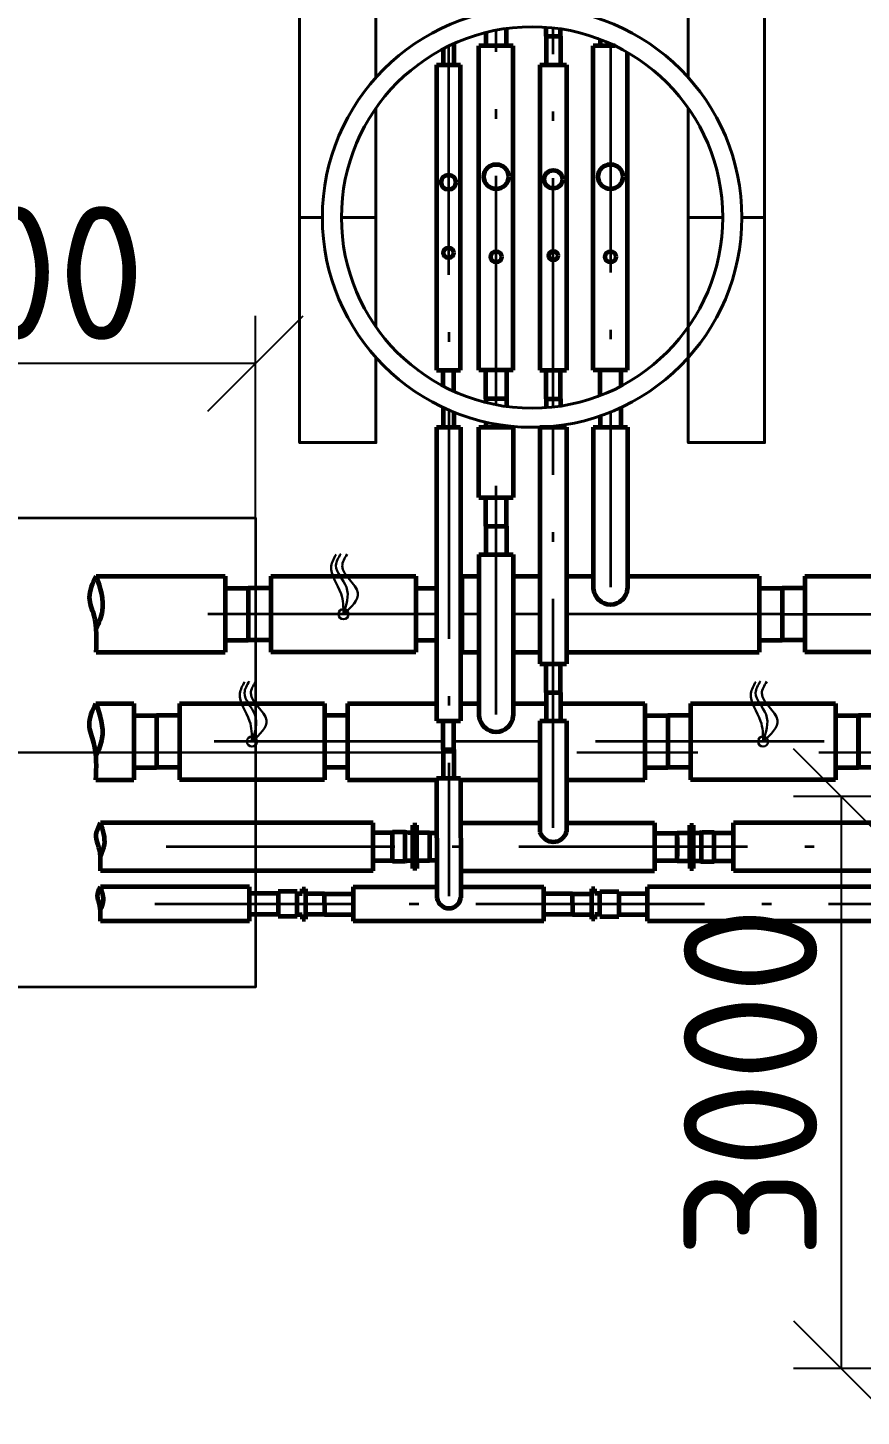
# Model space of a CAD drawing. Header units: millimetres. Extents: x 1601 to 14530, y 1157 to 12625.
# Drawn here: x 11865.2 to 11887.06, y 2959.93 to 2996.33 of the extents above; entities that cross this region are included whole.
import ezdxf

# ---------------------------------------------------------------- set-up
doc = ezdxf.new("R2010")
doc.units = ezdxf.units.MM
doc.linetypes.add('ACAD_ISO10W100', pattern=[18.5, 12, -3, 0.5, -3])
doc.linetypes.add('осевая2', pattern=[28.575, 19.05, -3.175, 3.175, -3.175])
for name, color, linetype, lineweight in [('2 Рамка обычные', 1, 'Continuous', 60), ('9 Размеры на геодезии', 5, 'Continuous', 40), ('Объекты проект.', 1, 'Continuous', 80), ('Осевая', 2, 'осевая2', 30), ('таблица', 250, 'Continuous', 35)]:
    doc.layers.add(name, color=color, linetype=linetype, lineweight=lineweight)
doc.styles.add('GOST', font='GOST Common.ttf')
doc.dimstyles.new('М 1 к 200', dxfattribs={"dimtxt": 3.5, "dimasz": 2.5, "dimexe": 1.25, "dimexo": 0, "dimtad": 1, "dimlfac": 0.2, "dimrnd": 0.1, "dimzin": 1, "dimtxsty": 'GOST', "dimblk": 'OBLIQUE', "dimcen": 2.5, "dimclrd": 256, "dimclre": 256, "dimclrt": 256, "dimadec": 0, "dimazin": 2, "dimtfac": 1, "dimtmove": 0, "dimatfit": 3, "dimldrblk": 'NONE', "dimfxl": 1.25, "dimlwd": -1, "dimlwe": -1, "dimarcsym": 0})

# ---------------------------------------------------------------- blocks, each defined once
blk = doc.blocks.new('_Oblique')
at = {"color": 0, "linetype": 'ByBlock', "lineweight": -2}
blk.add_line((-0.5, -0.5), (0.5, 0.5), dxfattribs=at)
blk = doc.blocks.new('*D296')
at = {"transparency": 16777216}
for p, q in [((11856.171, 2983.475), (11856.171, 2988.774)), ((11871.171, 2983.475), (11871.171, 2988.774)), ((11871.171, 2987.524), (11856.171, 2987.524))]:
    blk.add_line(p, q, dxfattribs=at)
at = {"layer": 'Defpoints', "color": 0, "transparency": 16777216}
for p in [(11856.171, 2987.524), (11856.171, 2983.475), (11871.171, 2983.475)]:
    blk.add_point(p, dxfattribs=at)
at = {"transparency": 16777216, "xscale": 2.5, "yscale": 2.5, "zscale": 2.5, "rotation": 180}
blk.add_blockref('_Oblique', (11856.171, 2987.524), dxfattribs=at)
at = {"transparency": 16777216, "xscale": 2.5, "yscale": 2.5, "zscale": 2.5}
blk.add_blockref('_Oblique', (11871.171, 2987.524), dxfattribs=at)
at = {"transparency": 16777216, "insert": (11863.671, 2989.899), "char_height": 3.5, "attachment_point": 5, "style": 'GOST'}
blk.add_mtext('3000', dxfattribs=at)
blk = doc.blocks.new('_None')
blk = doc.blocks.new('*D297')
at = {"transparency": 16777216}
for p, q in [((11890.771, 2976.175), (11885.276, 2976.175)), ((11886.526, 2976.175), (11886.526, 2961.175)), ((11890.771, 2961.175), (11885.276, 2961.175))]:
    blk.add_line(p, q, dxfattribs=at)
at = {"layer": 'Defpoints', "color": 0, "transparency": 16777216}
for p in [(11890.771, 2976.175), (11886.526, 2961.175), (11890.771, 2961.175)]:
    blk.add_point(p, dxfattribs=at)
at = {"transparency": 16777216, "xscale": 2.5, "yscale": 2.5, "zscale": 2.5}
for p, rotation in [((11886.526, 2976.175), 90), ((11886.526, 2961.175), 270)]:
    blk.add_blockref('_Oblique', p, dxfattribs=dict(at, rotation=rotation))
at = {"transparency": 16777216, "insert": (11884.151, 2968.675), "char_height": 3.5, "attachment_point": 5, "rotation": 90, "style": 'GOST'}
blk.add_mtext('3000', dxfattribs=at)

msp = doc.modelspace()

# ---------------------------------------------------------------- linework, layer by layer
at = {"color": 3, "linetype": 'ACAD_ISO10W100', "lineweight": 35, "ltscale": 0.5}
for p, q in [((11878.9805, 2986.3849), (11878.9805, 2996.3228)), ((11877.4814, 2986.4435), (11877.4814, 2996.2641)), ((11876.2335, 2995.8483), (11876.2369, 2986.8577)), ((11880.4797, 2995.9118), (11880.4797, 2986.7958)), ((11876.2371, 2986.3074), (11876.2418, 2973.5599)), ((11880.4797, 2986.2523), (11880.4797, 2981.6621)), ((11877.4814, 2978.3226), (11877.4814, 2985.9353)), ((11878.9805, 2975.3533), (11878.9805, 2985.882)), ((11875.9189, 2980.9538), (11869.3241, 2980.9538)), ((11877.0314, 2980.9538), (11876.5439, 2980.9538)), ((11878.6305, 2980.9538), (11877.9314, 2980.9538)), ((11884.9797, 2980.9538), (11879.3305, 2980.9538)), ((11884.9797, 2980.9538), (11898.6773, 2980.9532)), ((11876.0889, 2977.6141), (11868.5746, 2977.6143)), ((11878.6305, 2977.6141), (11876.3739, 2977.6141)), ((11895.3373, 2977.6137), (11879.3305, 2977.6141)), ((11893.3243, 2974.8539), (11868.3375, 2974.8539)), ((11892.1993, 2973.3538), (11868.5296, 2973.3538))]:
    msp.add_line(p, q, dxfattribs=at)
at = {"lineweight": 30}
for centre in [(11873.4761, 2980.9537), (11871.0779, 2977.6142), (11884.4814, 2977.6139)]:
    msp.add_circle(centre, 0.1327, dxfattribs=at)
for points in [[(11873.4761, 2980.9537), (11873.4131, 2981.4913), (11873.1581, 2982.2148), (11873.2838, 2982.5205)], [(11873.4761, 2980.9537), (11873.5533, 2981.6615), (11873.2804, 2982.2317), (11873.4061, 2982.5374)], [(11873.4761, 2980.9537), (11873.8556, 2981.5155), (11873.445, 2982.219), (11873.5707, 2982.5247)], [(11871.0779, 2977.6142), (11871.0148, 2978.1518), (11870.7598, 2978.8753), (11870.8855, 2979.181)], [(11871.0779, 2977.6142), (11871.1551, 2978.3219), (11870.8822, 2978.8922), (11871.0079, 2979.1979)], [(11871.0779, 2977.6142), (11871.4574, 2978.176), (11871.0467, 2978.8795), (11871.1724, 2979.1852)], [(11884.4814, 2977.6139), (11884.4183, 2978.1515), (11884.1633, 2978.875), (11884.289, 2979.1807)], [(11884.4814, 2977.6139), (11884.5586, 2978.3216), (11884.2857, 2978.8919), (11884.4114, 2979.1975)], [(11884.4814, 2977.6139), (11884.8609, 2978.1757), (11884.4502, 2978.8792), (11884.5759, 2979.1849)]]:
    msp.add_spline(points, degree=3, dxfattribs=at)
at = {"layer": '2 Рамка обычные', "color": 5}
for p, q in [((11877.2114, 2996.2045), (11877.2114, 2995.8538)), ((11877.7514, 2995.8538), (11877.7514, 2996.3083)), ((11877.9314, 2995.8538), (11877.0314, 2995.8538)), ((11877.0314, 2987.3538), (11877.0314, 2995.8538)), ((11877.9314, 2987.3538), (11877.9314, 2995.8538)), ((11877.9314, 2987.3538), (11877.0314, 2987.3538)), ((11877.2114, 2986.6038), (11877.2114, 2987.3538)), ((11877.7514, 2987.3538), (11877.7514, 2986.6038)), ((11877.2114, 2986.6038), (11877.2114, 2986.5032)), ((11877.7514, 2986.6038), (11877.2114, 2986.6038)), ((11877.7514, 2986.6038), (11877.7514, 2986.3993)), ((11877.0314, 2985.8538), (11877.9314, 2985.8538)), ((11877.0314, 2984.0143), (11877.0314, 2985.8538)), ((11877.2114, 2985.9892), (11877.2114, 2985.8538)), ((11877.2114, 2985.8538), (11877.7514, 2985.8538)), ((11877.7514, 2985.8951), (11877.7514, 2985.8538)), ((11877.9314, 2985.8538), (11877.9314, 2984.0143)), ((11877.0314, 2984.0143), (11877.9314, 2984.0143)), ((11877.2114, 2983.2643), (11877.2114, 2984.0143)), ((11877.2114, 2984.0143), (11877.7514, 2984.0143)), ((11877.7514, 2983.2643), (11877.7514, 2984.0143)), ((11877.2114, 2983.2643), (11877.7514, 2983.2643)), ((11877.2114, 2983.2643), (11877.2114, 2982.5143)), ((11877.2114, 2983.2643), (11877.7514, 2983.2643)), ((11877.7514, 2983.2643), (11877.7514, 2982.5143)), ((11877.0314, 2982.5143), (11877.9314, 2982.5143)), ((11877.0314, 2982.5143), (11877.0314, 2978.2887)), ((11877.2114, 2982.5143), (11877.7514, 2982.5143)), ((11877.9314, 2982.5143), (11877.9314, 2978.2887)), ((11866.9863, 2978.6143), (11867.9779, 2978.6143)), ((11867.9779, 2978.6143), (11867.9779, 2976.6143)), ((11869.1779, 2978.6143), (11869.1779, 2976.6143)), ((11869.1779, 2978.6143), (11872.9779, 2978.6141)), ((11872.9779, 2978.6141), (11872.9779, 2976.6141)), ((11872.9779, 2978.6141), (11872.9779, 2976.6141)), ((11873.5814, 2978.6143), (11873.5814, 2976.6143)), ((11873.5814, 2978.6143), (11875.9189, 2978.6143)), ((11876.5439, 2978.6143), (11877.0314, 2978.6143)), ((11877.9314, 2978.6143), (11878.7905, 2978.6143)), ((11879.1705, 2978.6143), (11881.3814, 2978.6143)), ((11881.3814, 2978.6143), (11881.3814, 2976.6143)), ((11882.5814, 2978.614), (11882.5814, 2976.614)), ((11882.5814, 2978.614), (11886.3814, 2978.6138)), ((11886.3814, 2978.6138), (11886.3814, 2976.6138)), ((11867.9779, 2978.2968), (11868.5779, 2978.2968)), ((11869.1779, 2978.2968), (11868.5779, 2978.2968)), ((11868.5779, 2978.2968), (11868.5779, 2976.9318)), ((11868.5779, 2978.2968), (11868.5779, 2976.9318)), ((11873.5814, 2978.2968), (11872.9814, 2978.2968)), ((11881.3814, 2978.2968), (11881.9814, 2978.2968)), ((11881.9814, 2978.2968), (11881.9814, 2976.9318)), ((11881.9814, 2978.2968), (11881.9814, 2976.9318)), ((11881.9814, 2978.2968), (11881.9814, 2976.9318)), ((11881.9814, 2978.2968), (11881.9814, 2976.9318)), ((11881.9814, 2978.2968), (11881.9814, 2976.9318)), ((11881.9814, 2978.2968), (11881.9814, 2976.9318)), ((11881.9814, 2978.2965), (11881.9814, 2976.9315)), ((11881.9814, 2978.2965), (11881.9814, 2976.9315)), ((11882.5814, 2978.2965), (11881.9814, 2978.2965)), ((11881.9814, 2978.2965), (11881.9814, 2976.9315)), ((11886.3814, 2978.2963), (11886.9814, 2978.2963)), ((11886.9814, 2976.9318), (11886.9814, 2978.2968)), ((11886.9814, 2976.9318), (11886.9814, 2978.2968)), ((11886.9814, 2976.9318), (11886.9814, 2978.2968)), ((11886.9814, 2976.9318), (11886.9814, 2978.2968)), ((11886.9814, 2976.9318), (11886.9814, 2978.2968)), ((11886.9814, 2976.9318), (11886.9814, 2978.2968)), ((11886.9814, 2976.9318), (11886.9814, 2978.2968)), ((11886.9814, 2976.9318), (11886.9814, 2978.2968)), ((11886.9814, 2978.2963), (11886.9814, 2976.9313)), ((11886.9814, 2978.2963), (11886.9814, 2976.9313)), ((11886.9814, 2978.2963), (11886.9814, 2976.9313)), ((11887.5814, 2978.2963), (11886.9814, 2978.2963)), ((11886.9814, 2978.2963), (11886.9814, 2976.9313)), ((11867.9779, 2976.9318), (11868.5779, 2976.9318)), ((11869.1779, 2976.9318), (11868.5779, 2976.9318)), ((11873.5814, 2976.9318), (11872.9814, 2976.9318)), ((11881.3814, 2976.9318), (11881.9814, 2976.9318)), ((11882.5814, 2976.9315), (11881.9814, 2976.9315)), ((11886.3814, 2976.9313), (11886.9814, 2976.9313)), ((11887.5814, 2976.9313), (11886.9814, 2976.9313)), ((11866.9863, 2976.6143), (11867.9779, 2976.6143)), ((11872.9779, 2976.6141), (11869.1779, 2976.6143)), ((11873.5814, 2976.6143), (11875.919, 2976.6143)), ((11876.544, 2976.6143), (11878.6305, 2976.6143)), ((11879.3305, 2976.6143), (11881.3814, 2976.6143)), ((11886.3814, 2976.6138), (11882.5814, 2976.614))]:
    msp.add_line(p, q, dxfattribs=at)
at = {"layer": '2 Рамка обычные'}
for p, q in [((11880.2097, 2986.1517), (11880.2097, 2985.8538)), ((11880.7497, 2986.3696), (11880.7497, 2985.8538)), ((11880.0297, 2985.8538), (11880.9297, 2985.8538)), ((11880.0297, 2985.8538), (11880.0297, 2981.6282)), ((11880.2097, 2985.8538), (11880.7497, 2985.8538)), ((11880.9297, 2985.8538), (11880.9297, 2981.6282)), ((11866.9927, 2981.9538), (11870.3762, 2981.9538)), ((11870.3762, 2981.9538), (11870.3762, 2979.9538)), ((11870.3762, 2981.9538), (11870.3762, 2979.9538)), ((11871.5762, 2981.9538), (11871.5762, 2979.9538)), ((11871.5762, 2981.9538), (11875.3762, 2981.9537)), ((11875.3762, 2981.9537), (11875.3762, 2979.9537)), ((11876.5797, 2981.9538), (11876.5797, 2979.9538)), ((11876.5797, 2981.9538), (11877.0314, 2981.9538)), ((11877.9314, 2981.9538), (11878.6305, 2981.9538)), ((11879.3305, 2981.9538), (11880.0297, 2981.9538)), ((11880.9297, 2981.9538), (11884.3797, 2981.9538)), ((11884.3797, 2981.9538), (11884.3797, 2979.9538)), ((11885.5797, 2981.9538), (11885.5797, 2979.9538)), ((11885.5797, 2981.9538), (11889.3797, 2981.9537)), ((11870.3762, 2981.6363), (11870.9762, 2981.6363)), ((11871.5762, 2981.6363), (11870.9762, 2981.6363)), ((11870.9762, 2981.6363), (11870.9762, 2980.2713)), ((11870.9762, 2981.6363), (11870.9762, 2980.2713)), ((11875.3797, 2981.6363), (11875.9189, 2981.6363)), ((11876.5797, 2981.6363), (11876.5439, 2981.6363)), ((11884.3797, 2981.6363), (11884.9797, 2981.6363)), ((11884.9797, 2981.6363), (11884.9797, 2980.2713)), ((11884.9797, 2981.6363), (11884.9797, 2980.2713)), ((11885.5797, 2981.6363), (11884.9797, 2981.6363)), ((11884.9797, 2981.6363), (11884.9797, 2980.2713)), ((11866.9927, 2979.9538), (11870.3762, 2979.9538)), ((11870.3762, 2980.2713), (11870.9762, 2980.2713)), ((11871.5762, 2980.2713), (11870.9762, 2980.2713)), ((11875.3762, 2979.9537), (11871.5762, 2979.9538)), ((11875.3797, 2980.2713), (11875.9189, 2980.2713)), ((11876.5797, 2980.2713), (11876.5439, 2980.2713)), ((11876.5797, 2979.9538), (11877.0314, 2979.9538)), ((11877.9314, 2979.9538), (11878.6305, 2979.9538)), ((11879.3305, 2979.9538), (11884.3797, 2979.9538)), ((11884.3797, 2980.2713), (11884.9797, 2980.2713)), ((11885.5797, 2980.2713), (11884.9797, 2980.2713)), ((11889.3797, 2979.9537), (11885.5797, 2979.9538))]:
    msp.add_line(p, q, dxfattribs=at)
at = {"layer": '2 Рамка обычные', "color": 5}
for centre, radius in [((11877.4814, 2992.423), 0.3234), ((11877.4814, 2990.323), 0.1436)]:
    msp.add_circle(centre, radius, dxfattribs=at)
at = {"layer": '2 Рамка обычные'}
msp.add_arc((11880.4797, 2981.6621), 0.4513, 184.31559, 355.68441, dxfattribs=at)
at = {"layer": '2 Рамка обычные', "color": 5}
msp.add_arc((11877.4814, 2978.3226), 0.4513, 184.31559, 355.68441, dxfattribs=at)
for points in [[(11866.9863, 2976.6143), (11866.9285, 2977.5816), (11866.8128, 2978.0512), (11866.9863, 2978.6143)], [(11866.9863, 2978.6143), (11867.1433, 2977.6966), (11866.9858, 2977.2337)]]:
    msp.add_spline(points, degree=3, dxfattribs=at)
at = {"layer": '9 Размеры на геодезии', "color": 0, "linetype": 'ByBlock'}
for points in [[(11874.3274, 2995.0234), (11874.3274, 2997.2538), (11872.3274, 2997.2538), (11872.3274, 2991.3538), (11872.9243, 2991.3538)], [(11882.5211, 2995.0234), (11882.5211, 2997.2538), (11884.5211, 2997.2538), (11884.5211, 2991.3538), (11883.9243, 2991.3538)], [(11873.4243, 2991.3538), (11874.3274, 2991.3538), (11874.3274, 2994.2201)], [(11883.4243, 2991.3538), (11882.5211, 2991.3538), (11882.5211, 2994.2201)], [(11872.9243, 2991.3538), (11872.3274, 2991.3538), (11872.3274, 2985.4538), (11874.3274, 2985.4538), (11874.3274, 2987.6843)], [(11874.3274, 2988.4875), (11874.3274, 2991.3538), (11873.4243, 2991.3538)], [(11883.9243, 2991.3538), (11884.5211, 2991.3538), (11884.5211, 2985.4538), (11882.5211, 2985.4538), (11882.5211, 2991.3538), (11883.4243, 2991.3538)]]:
    msp.add_lwpolyline(points, dxfattribs=at)
for radius in [5.5, 5]:
    msp.add_circle((11878.4243, 2991.3538), radius, dxfattribs=at)
at = {"layer": 'Объекты проект.', "color": 4, "lineweight": 60}
for p, q in [((11878.7905, 2996.1038), (11878.7905, 2996.3404)), ((11878.7905, 2996.1038), (11879.1705, 2996.1038)), ((11878.7905, 2996.1038), (11879.1705, 2996.1038)), ((11878.7905, 2996.1038), (11878.7905, 2995.3538)), ((11879.1705, 2996.1038), (11879.1705, 2996.2978)), ((11879.1705, 2996.1038), (11879.1705, 2995.3538)), ((11878.6305, 2995.3538), (11879.3305, 2995.3538)), ((11878.6305, 2995.3538), (11878.6305, 2987.3538)), ((11878.7905, 2995.3538), (11879.1705, 2995.3538)), ((11879.3305, 2995.3538), (11879.3305, 2987.3538)), ((11878.6305, 2987.3538), (11879.3305, 2987.3538)), ((11878.7905, 2986.6038), (11878.7905, 2987.3538)), ((11878.7905, 2987.3538), (11879.1705, 2987.3538)), ((11879.1705, 2986.6038), (11879.1705, 2987.3538)), ((11878.7905, 2986.6038), (11879.1705, 2986.6038)), ((11878.7905, 2986.6038), (11878.7905, 2986.3673)), ((11878.7905, 2986.6038), (11879.1705, 2986.6038)), ((11879.1705, 2986.6038), (11879.1705, 2986.4098)), ((11878.6305, 2985.8538), (11879.3305, 2985.8538)), ((11878.6305, 2985.8538), (11878.6305, 2979.6539)), ((11878.7905, 2985.866), (11878.7905, 2985.8538)), ((11878.7905, 2985.8538), (11879.1705, 2985.8538)), ((11879.1705, 2985.9047), (11879.1705, 2985.8538)), ((11879.3305, 2985.8538), (11879.3305, 2979.6539)), ((11878.6305, 2979.6539), (11879.3305, 2979.6539)), ((11878.7905, 2978.9039), (11878.7905, 2979.6539)), ((11878.7905, 2979.6539), (11879.1705, 2979.6539)), ((11879.1705, 2978.9039), (11879.1705, 2979.6539)), ((11878.7905, 2978.9039), (11879.1705, 2978.9039)), ((11878.7905, 2978.9039), (11878.7905, 2978.1539)), ((11878.7905, 2978.9039), (11879.1705, 2978.9039)), ((11879.1705, 2978.9039), (11879.1705, 2978.1539)), ((11878.6305, 2978.1539), (11879.3305, 2978.1539)), ((11878.6305, 2978.1539), (11878.6305, 2975.2434)), ((11878.7905, 2978.1539), (11879.1705, 2978.1539)), ((11879.3305, 2978.1539), (11879.3305, 2975.2434)), ((11874.2574, 2975.4789), (11867.1016, 2975.4789)), ((11874.2574, 2974.2289), (11874.2574, 2975.4789)), ((11874.763, 2975.223), (11874.2574, 2975.223)), ((11874.763, 2974.4721), (11874.763, 2975.2357)), ((11875.0915, 2975.2357), (11874.763, 2975.2357)), ((11875.1631, 2975.223), (11875.0915, 2975.2357)), ((11875.0915, 2974.4721), (11875.0915, 2975.2357)), ((11875.3001, 2975.223), (11875.1631, 2975.223)), ((11875.4012, 2975.4222), (11875.3001, 2975.4222)), ((11875.3001, 2974.2855), (11875.3001, 2975.4222)), ((11875.4012, 2975.223), (11875.4012, 2975.4222)), ((11875.7305, 2975.223), (11875.4012, 2975.223)), ((11875.4012, 2974.4848), (11875.4012, 2975.223)), ((11875.7305, 2975.2138), (11875.7305, 2974.4939)), ((11875.9237, 2975.2138), (11875.7305, 2975.2138)), ((11875.7305, 2975.2138), (11875.7305, 2974.4939)), ((11876.5478, 2975.4789), (11878.6305, 2975.4789)), ((11879.3305, 2975.4789), (11881.6305, 2975.4789)), ((11881.6305, 2975.4789), (11881.6305, 2974.2289)), ((11881.6305, 2975.2138), (11882.2305, 2975.2138)), ((11882.2305, 2974.4848), (11882.2305, 2975.223)), ((11882.2305, 2974.4848), (11882.2305, 2975.223)), ((11882.2305, 2975.223), (11882.5598, 2975.223)), ((11882.5598, 2975.223), (11882.5598, 2975.4222)), ((11882.5598, 2975.4222), (11882.661, 2975.4222)), ((11882.5598, 2974.4848), (11882.5598, 2975.223)), ((11882.661, 2974.2855), (11882.661, 2975.4222)), ((11882.661, 2975.223), (11882.798, 2975.223)), ((11882.798, 2975.223), (11882.8695, 2975.2357)), ((11882.8695, 2974.4721), (11882.8695, 2975.2357)), ((11882.8695, 2975.2357), (11883.198, 2975.2357)), ((11883.198, 2974.4721), (11883.198, 2975.2357)), ((11883.198, 2975.223), (11883.7037, 2975.223)), ((11891.6143, 2975.4788), (11883.7037, 2975.4788)), ((11883.7037, 2974.2288), (11883.7037, 2975.4788)), ((11882.2305, 2975.0966), (11882.2305, 2974.6112)), ((11882.2305, 2975.0966), (11882.2305, 2974.6112)), ((11874.763, 2974.4848), (11874.2574, 2974.4848)), ((11875.0915, 2974.4721), (11874.763, 2974.4721)), ((11875.1631, 2974.4848), (11875.0915, 2974.4721)), ((11875.3001, 2974.4848), (11875.1631, 2974.4848)), ((11875.7305, 2974.4848), (11875.4012, 2974.4848)), ((11875.4012, 2974.4848), (11875.4012, 2974.2855)), ((11875.9261, 2974.4939), (11875.7391, 2974.4939)), ((11881.6305, 2974.4939), (11882.2305, 2974.4939)), ((11882.2305, 2974.4848), (11882.5598, 2974.4848)), ((11882.5598, 2974.4848), (11882.5598, 2974.2855)), ((11882.661, 2974.4848), (11882.798, 2974.4848)), ((11882.798, 2974.4848), (11882.8695, 2974.4721)), ((11882.8695, 2974.4721), (11883.198, 2974.4721)), ((11883.198, 2974.4848), (11883.7037, 2974.4848)), ((11874.2574, 2974.2289), (11867.1016, 2974.2289)), ((11875.4012, 2974.2855), (11875.3001, 2974.2855)), ((11876.5519, 2974.2289), (11881.6305, 2974.2289)), ((11882.5598, 2974.2855), (11882.661, 2974.2855)), ((11891.6143, 2974.2288), (11883.7037, 2974.2288))]:
    msp.add_line(p, q, dxfattribs=at)
at = {"layer": 'Объекты проект.', "lineweight": 60}
for p, q in [((11880.2097, 2996.0242), (11880.2097, 2995.8538)), ((11880.6037, 2995.8538), (11880.0297, 2995.8538)), ((11880.0297, 2987.3538), (11880.0297, 2995.8538)), ((11880.9297, 2987.3538), (11880.9297, 2995.6808)), ((11880.9297, 2987.3538), (11880.0297, 2987.3538)), ((11880.2097, 2986.6835), (11880.2097, 2987.3538)), ((11880.7497, 2987.3538), (11880.7497, 2986.9275))]:
    msp.add_line(p, q, dxfattribs=at)
at = {"layer": 'Объекты проект.', "color": 6, "lineweight": 60, "true_color": 0xff00ff}
for p, q in [((11876.0889, 2995.7749), (11876.0889, 2995.3538)), ((11876.3739, 2995.9141), (11876.3739, 2995.3538)), ((11875.9189, 2995.3538), (11876.5439, 2995.3538)), ((11875.9189, 2995.3538), (11875.9189, 2987.3538)), ((11876.5439, 2987.3538), (11876.5439, 2995.3538)), ((11875.9189, 2987.3538), (11876.5439, 2987.3538)), ((11876.0889, 2986.9327), (11876.0889, 2987.3538)), ((11876.3739, 2986.7936), (11876.3739, 2987.3538)), ((11876.0889, 2986.3743), (11876.0889, 2985.8538)), ((11876.3739, 2986.2503), (11876.3739, 2985.8538)), ((11875.9189, 2985.8538), (11876.5439, 2985.8538)), ((11875.9189, 2985.8538), (11875.9189, 2978.1538)), ((11876.5439, 2985.8538), (11876.5439, 2978.1538)), ((11875.9189, 2978.1538), (11876.5439, 2978.1538)), ((11876.0889, 2977.4038), (11876.0889, 2978.1538)), ((11876.3739, 2977.4038), (11876.3739, 2978.1538)), ((11876.0889, 2977.4038), (11876.3739, 2977.4038)), ((11876.0889, 2977.4038), (11876.0889, 2976.6538)), ((11876.0889, 2977.4038), (11876.3739, 2977.4038)), ((11876.3739, 2977.4038), (11876.3739, 2976.6538)), ((11875.9189, 2976.6538), (11876.5439, 2976.6538)), ((11875.9189, 2976.6538), (11875.9293, 2973.5125)), ((11876.5439, 2976.6538), (11876.5543, 2973.5125)), ((11871.0164, 2973.8038), (11867.1016, 2973.8038)), ((11871.0164, 2972.9038), (11871.0164, 2973.8038)), ((11872.3901, 2973.6288), (11872.3901, 2973.7538)), ((11872.3901, 2973.7538), (11872.4801, 2973.7538)), ((11872.4801, 2973.7538), (11872.4801, 2972.9538)), ((11873.7314, 2973.8038), (11873.7314, 2972.9038)), ((11873.7314, 2973.8038), (11875.9283, 2973.8038)), ((11876.5533, 2973.8038), (11878.7314, 2973.8038)), ((11878.7314, 2972.9038), (11878.7314, 2973.8038)), ((11880.0727, 2973.7538), (11879.9827, 2973.7538)), ((11879.9827, 2973.7538), (11879.9827, 2972.9538)), ((11880.0727, 2973.6288), (11880.0727, 2973.7538)), ((11891.0493, 2973.8038), (11881.4464, 2973.8038)), ((11881.4464, 2972.9038), (11881.4464, 2973.8038)), ((11871.7664, 2973.6288), (11871.0164, 2973.6288)), ((11872.2626, 2973.6788), (11871.7664, 2973.6788)), ((11871.7664, 2973.6788), (11871.7664, 2973.0288)), ((11872.2626, 2973.0288), (11872.2626, 2973.6788)), ((11872.2626, 2973.6288), (11872.3901, 2973.6288)), ((11872.9814, 2973.6238), (11872.4801, 2973.6238)), ((11872.9814, 2973.3538), (11872.9814, 2973.6238)), ((11872.9814, 2973.6238), (11873.7314, 2973.6238)), ((11879.4814, 2973.6238), (11878.7314, 2973.6238)), ((11879.4814, 2973.3538), (11879.4814, 2973.6238)), ((11879.4814, 2973.3538), (11879.4814, 2973.6238)), ((11879.4814, 2973.6238), (11879.9827, 2973.6238)), ((11880.2002, 2973.6288), (11880.0727, 2973.6288)), ((11880.2002, 2973.0288), (11880.2002, 2973.6788)), ((11880.2002, 2973.6788), (11880.6964, 2973.6788)), ((11880.6964, 2973.6788), (11880.6964, 2973.0288)), ((11880.6964, 2973.6288), (11881.4464, 2973.6288)), ((11871.7664, 2973.0788), (11871.0164, 2973.0788)), ((11872.2626, 2973.0288), (11871.7664, 2973.0288)), ((11872.2626, 2973.0788), (11872.3901, 2973.0788)), ((11872.3901, 2973.0788), (11872.3901, 2972.9538)), ((11872.9814, 2973.0838), (11872.4801, 2973.0838)), ((11872.9814, 2973.3538), (11872.9814, 2973.0838)), ((11872.9814, 2973.0838), (11873.7314, 2973.0838)), ((11879.4814, 2973.0838), (11878.7314, 2973.0838)), ((11879.4814, 2973.3538), (11879.4814, 2973.0838)), ((11879.4814, 2973.3538), (11879.4814, 2973.0838)), ((11879.4814, 2973.0838), (11879.9827, 2973.0838)), ((11880.2002, 2973.0788), (11880.0727, 2973.0788)), ((11880.0727, 2973.0788), (11880.0727, 2972.9538)), ((11880.2002, 2973.0288), (11880.6964, 2973.0288)), ((11880.6964, 2973.0788), (11881.4464, 2973.0788)), ((11871.0164, 2972.9038), (11867.1016, 2972.9038)), ((11872.3901, 2972.9538), (11872.4801, 2972.9538)), ((11878.7314, 2972.9038), (11873.7314, 2972.9038)), ((11880.0727, 2972.9538), (11879.9827, 2972.9538)), ((11891.0493, 2972.9038), (11881.4464, 2972.9038))]:
    msp.add_line(p, q, dxfattribs=at)
at = {"layer": 'Объекты проект.', "lineweight": 60}
for centre, radius in [((11880.4797, 2992.423), 0.3234), ((11880.4797, 2990.323), 0.1436)]:
    msp.add_circle(centre, radius, dxfattribs=at)
at = {"layer": 'Объекты проект.', "color": 6, "lineweight": 60, "true_color": 0xff00ff}
for centre, radius in [((11876.2314, 2992.2788), 0.1936), ((11876.2314, 2990.4288), 0.1309)]:
    msp.add_circle(centre, radius, dxfattribs=at)
at = {"layer": 'Объекты проект.', "color": 4, "lineweight": 60}
for centre, radius in [((11878.9805, 2992.3538), 0.2399), ((11878.9805, 2990.3538), 0.1193)]:
    msp.add_circle(centre, radius, dxfattribs=at)
msp.add_arc((11878.9805, 2975.3533), 0.3668, 197.42438, 342.57562, dxfattribs=at)
at = {"layer": 'Объекты проект.', "color": 6, "lineweight": 60, "true_color": 0xff00ff}
msp.add_arc((11876.2418, 2973.5599), 0.3161, 188.62108, 351.37892, dxfattribs=at)
at = {"layer": 'Объекты проект.', "lineweight": 60}
for points in [[(11866.9927, 2979.9538), (11866.9349, 2980.9211), (11866.8193, 2981.3908), (11866.9927, 2981.9538)], [(11866.9927, 2981.9538), (11867.1497, 2981.0362), (11866.9923, 2980.5732)]]:
    msp.add_spline(points, degree=3, dxfattribs=at)
at = {"layer": 'Объекты проект.', "color": 4, "lineweight": 60}
for points in [[(11867.1016, 2974.2289), (11867.0657, 2974.837), (11866.9938, 2975.1289), (11867.1016, 2975.4789)], [(11867.1016, 2975.4789), (11867.1992, 2974.9085), (11867.1013, 2974.6208)]]:
    msp.add_spline(points, degree=3, dxfattribs=at)
at = {"layer": 'Объекты проект.', "color": 6, "lineweight": 60, "true_color": 0xff00ff}
for points in [[(11867.1016, 2972.9038), (11867.0766, 2973.3571), (11867.0266, 2973.5603), (11867.1016, 2973.8038)], [(11867.1016, 2973.8038), (11867.1695, 2973.4069), (11867.1014, 2973.2067)]]:
    msp.add_spline(points, degree=3, dxfattribs=at)
at = {"layer": 'Осевая'}
msp.add_lwpolyline([(11475.0708, 2977.3253), (11665.9208, 2977.3253), (11665.9208, 2962.3253), (11685.9208, 2962.3253), (11685.9208, 2977.3253), (11896.9208, 2977.3253), (11896.9208, 2967.3253), (11933.0708, 2967.3253)], dxfattribs=at)
at = {"layer": 'таблица'}
msp.add_lwpolyline([(11856.1708, 2983.4753), (11871.1708, 2983.4753), (11871.1708, 2971.1753), (11856.1708, 2971.1753)], close=True, dxfattribs=at)

# ---------------------------------------------------------------- dimensions: what is measured, and where the dimension line sits
dim = msp.add_linear_dim(base=(11856.1708, 2987.5235), p1=(11871.1708, 2983.4753), p2=(11856.1708, 2983.4753), text='3000', dimstyle='М 1 к 200')
dim.commit()
dim.dimension.update_dxf_attribs({"geometry": '*D296', "text_midpoint": (11863.6708, 2989.8985)})
dim = msp.add_linear_dim(base=(11886.5263, 2961.1753), p1=(11890.7708, 2976.1753), p2=(11890.7708, 2961.1753), angle=90, text='3000', dimstyle='М 1 к 200')
dim.commit()
dim.dimension.update_dxf_attribs({"geometry": '*D297', "text_midpoint": (11884.1513, 2968.6753)})

doc.saveas('drawing.dxf')
